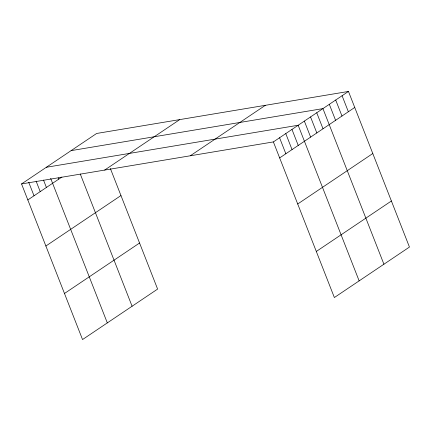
<?xml version="1.0" encoding="UTF-8"?>
<svg xmlns="http://www.w3.org/2000/svg" width="431" height="431" viewBox="0 0 431 431"><rect width="100%" height="100%" fill="white"/><g stroke="black" fill="none" stroke-linecap="round" stroke-linejoin="round"><path stroke-width="0.65" d="M110.368 168.521L157.617 289.082L82.536 339.553L21.55 183.94L96.636 133.47L348.463 91.447L409.45 247.06L334.364 297.53L273.383 141.918L348.463 91.447M27.821 199.946L61.892 177.044M104.652 170.073L179.738 119.602M45.88 246.015L120.96 195.55M190.276 155.785L265.361 105.315M64.478 293.479L139.563 243.014M279.654 157.924L354.74 107.454M297.708 203.992L372.793 153.528M316.311 251.456L391.396 200.991M71.104 150.629L322.938 108.607L383.919 264.219M46.327 167.282L298.16 125.259L359.142 280.872M21.55 183.94L273.383 141.918M342.085 95.741L348.356 111.748M335.701 100.03L341.977 116.036M329.322 104.318L335.593 120.324M316.742 112.771L323.013 128.777M310.546 116.936L316.823 132.942M304.356 121.1L310.627 137.106M291.965 129.424L298.236 145.43M285.769 133.588L292.04 149.595M279.574 137.753L285.85 153.759M80.268 174.005L132.091 306.242M58.314 177.895L58.794 179.129M50.669 178.364L107.314 322.894M43.509 180.066L46.408 187.453M36.112 181.149L40.212 191.617M28.71 182.238L34.017 195.782"/></g></svg>
